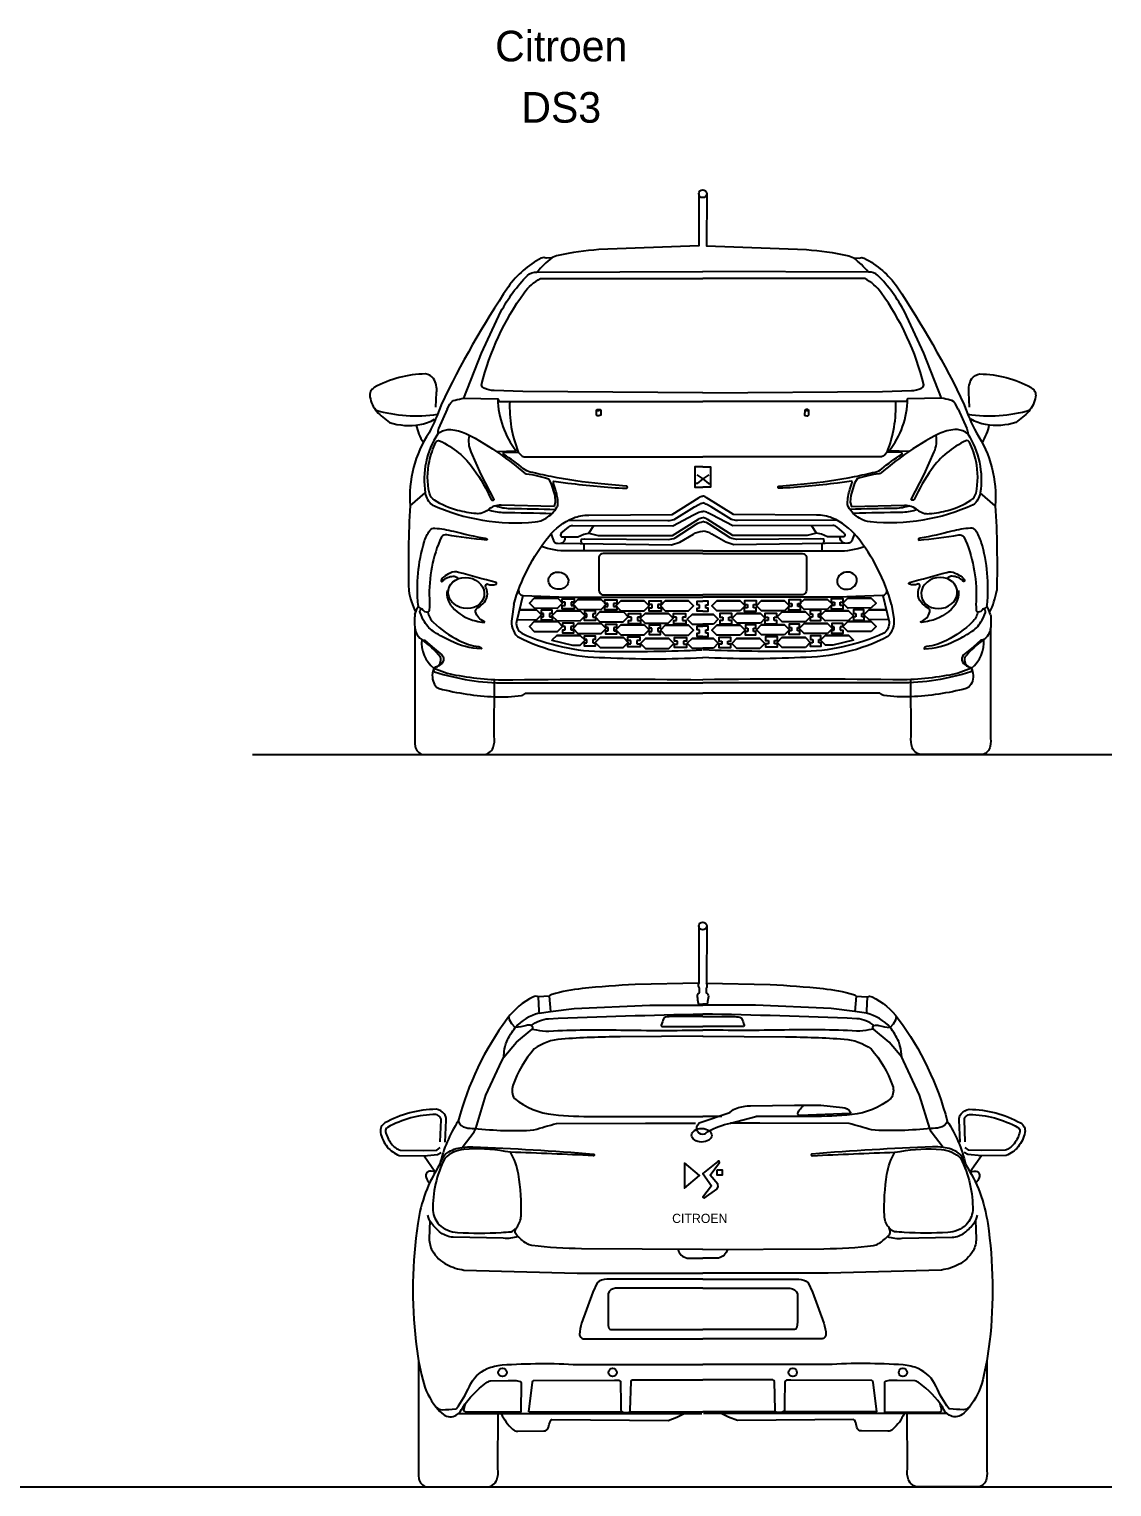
# Model space of a CAD drawing. Header units: millimetres. Extents: x 335 to 18837, y 383 to 11542.
# Drawn here: x 15186 to 18524, y 7029 to 11526 of the extents above; entities that cross this region are included whole.
import ezdxf

# ---------------------------------------------------------------- set-up
doc = ezdxf.new("R2010")
doc.units = ezdxf.units.MM
doc.layers.add('dwgmodels.com', color=30, linetype='Continuous')
doc.layers.add('txt', color=157, linetype='Continuous', lineweight=13)
doc.styles.get("Standard").update_dxf_attribs({"font": 'bgothm.ttf'})
doc.styles.add('style1', font='bgothl.ttf')

msp = doc.modelspace()

# ---------------------------------------------------------------- linework, layer by layer
at = {"color": 18, "true_color": 0x000000}
for p, q in [((16626.7, 10223.4), (16688.1, 10224.7)), ((17898.9, 10223.4), (17837.5, 10224.7)), ((16360.6, 10056), (16407.4, 10095.2)), ((18164.9, 10056), (18118.2, 10095.2)), ((16895.9, 9938.5), (16895.9, 9916.2)), ((17629.6, 9938.5), (17629.6, 9916.2)), ((16743.4, 9740.4), (16815.1, 9740.1)), ((16878, 9736.5), (16949.7, 9736.2)), ((17010.2, 9731.6), (17081.9, 9731.4)), ((17147.2, 9731.6), (17218.9, 9731.4)), ((17378.4, 9731.6), (17306.7, 9731.4)), ((17515.3, 9731.6), (17443.6, 9731.4)), ((17647.6, 9736.5), (17575.9, 9736.2)), ((17782.1, 9740.4), (17710.4, 9740.1)), ((16690, 9704.5), (16750, 9704.3)), ((16813.1, 9701.4), (16884.8, 9701.2)), ((16945.8, 9698), (17017.5, 9697.7)), ((17084.9, 9693.6), (17156.7, 9693.3)), ((17229.9, 9690.5), (17262.8, 9690.4)), ((17295.6, 9690.5), (17262.8, 9690.4)), ((17440.6, 9693.6), (17368.9, 9693.3)), ((17579.7, 9698), (17508, 9697.7)), ((17712.5, 9701.4), (17640.7, 9701.2)), ((17835.6, 9704.5), (17775.5, 9704.3)), ((16743.4, 9668), (16815.1, 9667.8)), ((16797.8, 9640.9), (16861.3, 9625.5)), ((16861.3, 9625.5), (16884.5, 9625.4)), ((16878, 9662.2), (16949.7, 9662)), ((17010.2, 9657.8), (17081.9, 9657.6)), ((17147.2, 9656.5), (17218.9, 9656.3)), ((17378.4, 9656.5), (17306.7, 9656.3)), ((17515.3, 9657.8), (17443.6, 9657.6)), ((17647.6, 9662.2), (17575.9, 9662)), ((17664.3, 9625.5), (17641.1, 9625.4)), ((17727.7, 9640.9), (17664.3, 9625.5)), ((17782.1, 9668), (17710.4, 9667.8)), ((16946.1, 9618.8), (17017.8, 9618.6)), ((17086.2, 9615.9), (17157.9, 9615.6)), ((17229.9, 9616.4), (17262.8, 9616.4)), ((17295.6, 9616.4), (17262.8, 9616.4)), ((17439.3, 9615.9), (17367.6, 9615.6)), ((17579.5, 9618.8), (17507.8, 9618.6)), ((16755.7, 8541.1), (16757.6, 8497.9)), ((16789.5, 8542.6), (16793.6, 8495.8)), ((17736, 8542.6), (17731.9, 8495.8)), ((17769.8, 8541.1), (17768, 8497.9)), ((16757.6, 8497.9), (16758.1, 8490.2)), ((16758.1, 8490.2), (16793.6, 8495.8)), ((17767.4, 8490.2), (17731.9, 8495.8)), ((17768, 8497.9), (17767.4, 8490.2)), ((17348.1, 8151.6), (17426.7, 8171.7)), ((16403.6, 8050.6), (16438.4, 8001.1)), ((18121.9, 8050.6), (18087.2, 8001.1)), ((16726.4, 7260.7), (17014.9, 7260.7)), ((17037.4, 7260.5), (17262.8, 7260.5)), ((17488.2, 7260.5), (17262.8, 7260.5)), ((17799.2, 7260.7), (17510.7, 7260.7))]:
    msp.add_line(p, q, dxfattribs=at)
for points in [[(17250.5, 11018.4), (17250.9, 10857.3), (16942.7, 10846.1, -0.09083), (16942.7, 10846.1, 0.032096), (16817.3, 10827.8, 0.05886), (16797.3, 10820.7), (16780.7, 10820, -0.080686), (16780, 10819.9, 0.196685), (16765, 10819.7, 0.120953), (16663.5, 10731, 0.036223), (16456.2, 10367.1, -0.038189), (16419.2, 10281.2, 0.165776), (16360.6, 10056, 0.021305), (16356.4, 9794.2)], [(17275, 11018.4), (17274.6, 10857.3), (17582.9, 10846.1, 0.09083), (17582.9, 10846.1, -0.032096), (17708.2, 10827.8, -0.05886), (17728.3, 10820.7), (17744.8, 10820, 0.080686), (17745.6, 10819.9, -0.196685), (17760.6, 10819.7, -0.120953), (17862, 10731, -0.036223), (18069.3, 10367.1, 0.038189), (18106.4, 10281.2, -0.165776), (18164.9, 10056, -0.021305), (18169.2, 9794.2)], [(16526.6, 10387.5), (16580.7, 10526.5), (16640.5, 10654.8, -0.066832), (16722.5, 10766.5, -0.160164), (16751.7, 10776.8), (17262.8, 10778.8)], [(17262.8, 10404.6), (16708.3, 10407.8), (16619.3, 10411, -0.097533), (16588.6, 10418.2, -0.266037), (16580.7, 10429.1, -0.095406), (16712.3, 10712.8, -0.113713), (16762.7, 10756.9), (17262.8, 10756.9)], [(17998.9, 10387.5), (17944.8, 10526.5), (17885, 10654.8, 0.066832), (17803.1, 10766.5, 0.160164), (17773.8, 10776.8), (17262.8, 10778.8)], [(17262.8, 10404.6), (17817.3, 10407.8), (17906.2, 10411, 0.097533), (17936.9, 10418.2, 0.266037), (17944.8, 10429.1, 0.095406), (17813.2, 10712.8, 0.113713), (17762.9, 10756.9), (17262.8, 10756.9)], [(16440, 10359.5), (16442.5, 10404.9, 0.150046), (16433, 10448.3, 0.194791), (16408.4, 10462.5, 0.122911), (16250.2, 10420.4, 0.325481), (16236.7, 10391.3, 0.122269), (16257.6, 10346.3, 0.045876), (16297.3, 10312.8)], [(18085.6, 10359.5), (18083, 10404.9, -0.150046), (18092.5, 10448.3, -0.194791), (18117.2, 10462.5, -0.122911), (18275.3, 10420.4, -0.325481), (18288.9, 10391.3, -0.122269), (18267.9, 10346.3, -0.045876), (18228.3, 10312.8)], [(16475, 10354), (16448.4, 10294.3, 0.132293), (16445.8, 10277.8, 0.185623), (16407.4, 10095.2, 0.186819), (16428.9, 10058.3, 0.131138), (16745.9, 10005.9, 0.114817), (16779.7, 10017.3, 0.116098), (16813.4, 10051, 0.14727), (16816.4, 10062.5, 0.072072), (16808.7, 10106.2, 0), (16802.7, 10124.4, -0.250885), (16804, 10131.9), (16847.2, 10125.9, 0.023183), (17026.9, 10109.7, 1.063004), (17026.8, 10116.5), (16949.6, 10123.4, -0.027177), (16795.1, 10145.8, -0.007447), (16730.8, 10159.7, -0.117884), (16710.4, 10169.9, 0.033247), (16649.8, 10214.2, -0.388096), (16648.4, 10219.3, -0.392096), (16652.1, 10220.6), (16694.2, 10221.5)], [(16475, 10354), (16483.3, 10369.4, -0.209376), (16499.3, 10381.9, -0.024414), (16526.6, 10387.5), (16630.9, 10385.7), (16635.4, 10377.8), (16662.2, 10377.8), (17262.8, 10377.8)], [(16935.8, 10335.5), (16935.6, 10350.7, -0.33617), (16948.2, 10350.8), (16948.4, 10335.6, -0.390665), (16935.8, 10335.5, -1.370463)], [(18050.6, 10354), (18042.3, 10369.4, 0.209376), (18026.2, 10381.9, 0.024414), (17998.9, 10387.5), (17894.6, 10385.7), (17890.1, 10377.8), (17863.4, 10377.8), (17262.8, 10377.8)], [(18050.6, 10354), (18077.1, 10294.3, -0.132293), (18079.7, 10277.8, -0.185623), (18118.2, 10095.2, -0.186819), (18096.6, 10058.3, -0.131138), (17779.6, 10005.9, -0.114817), (17745.9, 10017.3, -0.116098), (17712.2, 10051, -0.14727), (17709.1, 10062.5, -0.072072), (17716.8, 10106.2, 0), (17722.8, 10124.4, 0.250885), (17721.5, 10131.9), (17678.3, 10125.9, -0.023183), (17498.6, 10109.7, -1.063004), (17498.8, 10116.5), (17576, 10123.4, 0.027177), (17730.5, 10145.8, 0.007447), (17794.7, 10159.7, 0.117884), (17815.1, 10169.9, -0.033247), (17875.7, 10214.2, 0.388096), (17877.1, 10219.3, 0.392096), (17873.5, 10220.6), (17831.3, 10221.5)], [(17589.7, 10335.5), (17589.9, 10350.7, 0.33617), (17577.3, 10350.8), (17577.1, 10335.6, 0.390665), (17589.7, 10335.5, 1.370463)], [(16297.3, 10312.8, 0.12108), (16390.5, 10306.2, 0.089767), (16435.8, 10322.7, 4.462939)], [(18228.3, 10312.8, -0.12108), (18135, 10306.2, -0.089767), (18089.8, 10322.7, -4.462939)], [(16445.8, 10277.8), (16453, 10282.4, -0.161185), (16486, 10290.8, -0.095783), (16532.9, 10278.2, -0.044259), (16640.7, 10213.4, -0.017035), (16712.8, 10157, 0.143445), (16718.8, 10154.4, -0.048146), (16786.9, 10138.8), (16795, 10125.9), (16806.5, 10087.5), (16808.3, 10067.1), (16804.6, 10053.5), (16640.9, 10057.7, 0.186918), (16601.5, 10043.6, -0.202406), (16564, 10031.4, -0.044581), (16506.5, 10041.6, -0.075788), (16435.8, 10072.7, -0.199444), (16420.1, 10095.1, -0.108458), (16420, 10192.6, -0.055688), (16440, 10251.5, -0.382271), (16451.4, 10256.4, -0.129846), (16557.2, 10168.1, -0.04682), (16610.6, 10075.5, 0.641512), (16619.9, 10075.5), (16579.8, 10152.4), (16549, 10221.8, -0.15595), (16543.4, 10273, -1.043496)], [(18079.7, 10277.8), (18072.6, 10282.4, 0.161185), (18039.6, 10290.8, 0.095783), (17992.6, 10278.2, 0.044259), (17884.9, 10213.4, 0.017035), (17812.7, 10157, -0.143445), (17806.7, 10154.4, 0.048146), (17738.6, 10138.8), (17730.6, 10125.9), (17719.1, 10087.5), (17717.3, 10067.1), (17721, 10053.5), (17884.7, 10057.7, -0.186918), (17924, 10043.6, 0.202406), (17961.5, 10031.4, 0.044581), (18019, 10041.6, 0.075788), (18089.7, 10072.7, 0.199444), (18105.4, 10095.1, 0.108458), (18105.5, 10192.6, 0.055688), (18085.6, 10251.5, 0.382271), (18074.2, 10256.4, 0.129846), (17968.3, 10168.1, 0.04682), (17914.9, 10075.5, -0.641512), (17905.7, 10075.5), (17945.7, 10152.4), (17976.6, 10221.8, 0.15595), (17982.1, 10273, 1.043496)], [(16694.2, 10221.5), (16701.7, 10212.5, 0.192799), (16712, 10207), (17262.8, 10207)], [(17831.3, 10221.5), (17823.8, 10212.5, -0.192799), (17813.5, 10207), (17262.8, 10207)], [(16680.5, 9751, -0.101633), (16787.9, 9961, -0.126198), (16863.6, 10017.9, -0.108067), (16911.7, 10026.5), (17168.2, 10028.9), (17252.2, 10081.6, -0.094024), (17262.8, 10085.7, -0.502432)], [(17845.1, 9751, 0.101633), (17737.6, 9961, 0.126198), (17662, 10017.9, 0.108067), (17613.8, 10026.5), (17357.4, 10028.9), (17273.3, 10081.6, 0.094024), (17262.8, 10085.7, 0.502432)], [(16601.5, 10043.6, 0.082802), (16645.7, 10035.4, -0.000834), (16798.5, 10032.2, -17.387046)], [(16624.5, 10055.8, 0.082802), (16668.8, 10047.6, -0.002518), (16808.9, 10044.4, -17.387046)], [(16826.6, 9971), (16848.7, 9989.7, -0.171961), (16862, 9994.8), (17170.3, 9993.5), (17234.2, 10028.2), (17246.5, 10033.9, -0.089329), (17262.8, 10038.2, 17.890682)], [(16848.7, 10010.9), (17155.6, 10009.9, 0.103503), (17174.4, 10013.7), (17237, 10052), (17250.4, 10059.4, -0.047233), (17262.8, 10064.8, -0.632312)], [(17676.8, 10010.9), (17370, 10009.9, -0.103503), (17351.2, 10013.7), (17288.5, 10052), (17275.1, 10059.4, 0.047233), (17262.8, 10064.8, 0.632312)], [(17698.9, 9971), (17676.8, 9989.7, 0.171961), (17663.6, 9994.8), (17355.3, 9993.5), (17291.3, 10028.2), (17279, 10033.9, 0.089329), (17262.8, 10038.2, -17.890682)], [(17901, 10055.8, -0.082802), (17856.8, 10047.6, 0.002518), (17716.6, 10044.4, 17.387046)], [(17924, 10043.6, -0.082802), (17879.8, 10035.4, 0.000834), (17727.1, 10032.2, 17.387046)], [(16375.7, 9720.5), (16380.6, 9733.9, -0.060874), (16385.2, 9743, 0.117698), (16386.2, 9745.7, 0.106973), (16385.9, 9749.5, -0.098921), (16403.9, 9943.8, -0.081704), (16421.2, 9979.3, -0.265358), (16437.1, 9986.7, -0.04195), (16494.5, 9977.1, 0.016627), (16592, 9955.6, -0.115679), (16597.1, 9953.4, -0.675582), (16596.1, 9949.9, -0.014341), (16473.5, 9965.8, 0.258704), (16457.2, 9959.9, 0.11579), (16420, 9769, -0.021739), (16419.8, 9734.5, -0.288516), (16414.9, 9727.6, 0.151084), (16431.6, 9697, 0.075087), (16511, 9640.3, 0.082986), (16572.3, 9621.1, -0.199099), (16580.3, 9616.4, -0.550909), (16579.4, 9614, -0.098845), (16485, 9638.8, -0.023227), (16436.2, 9665.5, -0.1236), (16405, 9697.3, -0.046219), (16391.3, 9726.3, -0.465031), (16397.8, 9737.5, 0.300705), (16414.9, 9727.6, -0.757883)], [(16826.6, 9971, 0.432186), (16827.2, 9959.6), (16878.1, 9959.6), (16896.5, 9968.2), (16911.7, 9970.9), (16927.3, 9994.5)], [(16891.4, 9939.2), (16887.8, 9945.3), (16889, 9952.3), (16898.7, 9954), (17157.2, 9952, 0.123922), (17178.2, 9957.1), (17243, 9999.2, -0.105911), (17262.8, 10006.7, -5.782508)], [(16911.7, 9970.9), (16940.8, 9964.1), (17169.5, 9964.2), (17249.4, 10014.6, -0.096414), (17262.8, 10019.8, -2.196205)], [(17613.8, 9970.9), (17584.8, 9964.1), (17356, 9964.2), (17276.2, 10014.6, 0.096414), (17262.8, 10019.8, 2.196205)], [(17634.1, 9939.2), (17637.7, 9945.3), (17636.5, 9952.3), (17626.9, 9954), (17368.3, 9952, -0.123922), (17347.3, 9957.1), (17282.5, 9999.2, 0.105911), (17262.8, 10006.7, 5.782508)], [(17698.9, 9971, -0.432186), (17698.3, 9959.6), (17647.4, 9959.6), (17629.1, 9968.2), (17613.8, 9970.9), (17598.3, 9994.5)], [(18149.9, 9720.5), (18145, 9733.9, 0.060874), (18140.3, 9743, -0.117698), (18139.3, 9745.7, -0.106973), (18139.6, 9749.5, 0.098921), (18121.6, 9943.8, 0.081704), (18104.4, 9979.3, 0.265358), (18088.5, 9986.7, 0.04195), (18031.1, 9977.1, -0.016627), (17933.6, 9955.6, 0.115679), (17928.5, 9953.4, 0.675582), (17929.4, 9949.9, 0.014341), (18052.1, 9965.8, -0.258704), (18068.3, 9959.9, -0.11579), (18105.6, 9769, 0.021739), (18105.8, 9734.5, 0.288516), (18110.6, 9727.6, -0.151084), (18093.9, 9697, -0.075087), (18014.6, 9640.3, -0.082986), (17953.3, 9621.1, 0.199099), (17945.3, 9616.4, 0.550909), (17946.2, 9614, 0.098845), (18040.6, 9638.8, 0.023227), (18089.3, 9665.5, 0.1236), (18120.6, 9697.3, 0.046219), (18134.2, 9726.3, 0.465031), (18127.7, 9737.5, -0.300705), (18110.6, 9727.6, 0.757883)], [(16795, 9969.3, -0.043742), (16802.3, 9948.7, 0.313203), (16815, 9940.3), (17166.9, 9934.9), (17191.8, 9943.7), (17234.3, 9968.2, -0.146539), (17262.8, 9977.1, -1.017424)], [(16825.2, 9940.2, 0.403201), (16839.3, 9959.6, 2.89644)], [(17730.6, 9969.3, 0.043742), (17723.3, 9948.7, -0.313203), (17710.5, 9940.3), (17358.6, 9934.9), (17333.8, 9943.7), (17291.3, 9968.2, 0.146539), (17262.8, 9977.1, 1.017424)], [(17700.3, 9940.2, -0.403201), (17686.3, 9959.6, -2.89644)], [(17262.8, 9916.2), (16846.5, 9916.2, -0.083629), (16764.7, 9929.9, -4.866937)], [(17262.8, 9908.4), (16969.7, 9908.3), (16955.6, 9908.2, 0.326234), (16942.8, 9898.6), (16942.8, 9795.7, 0.327622), (16953.7, 9780.7), (17262.8, 9780.7)], [(17262.8, 9916.2), (17679.1, 9916.2, 0.083629), (17760.9, 9929.9, 4.866937)], [(17262.8, 9908.4), (17555.8, 9908.3), (17569.9, 9908.2, -0.326234), (17582.8, 9898.6), (17582.8, 9795.7, -0.327622), (17571.8, 9780.7), (17262.8, 9780.7)], [(16474.6, 9794.3, 0.215176), (16489.8, 9744.1, 0.159465), (16563.2, 9700.3, 0.026854), (16588.6, 9696, 0.959966), (16589.1, 9699.2, -0.245027), (16562.5, 9728.3, -0.313911), (16566.2, 9738.5, 0.027563), (16584.7, 9753, 0.341929), (16594.3, 9803.8, -0.194092), (16593.7, 9811.2, -0.445561), (16600.1, 9814.2, 0.203741), (16625.5, 9814.2, 0.670919), (16625.5, 9819.3, -0.005341), (16510.2, 9850.3, 0.182389), (16484.5, 9848.1, 0.037778), (16463.3, 9835.9, 0.182389), (16455.9, 9825.2, 0.909482), (16460.4, 9823.6, -0.181525), (16493.6, 9838.5, -0.162659), (16504.5, 9835.6, -0.445701), (16505.4, 9829.3, 3.627929)], [(18050.9, 9794.3, -0.215176), (18035.8, 9744.1, -0.159465), (17962.3, 9700.3, -0.026854), (17936.9, 9696, -0.959966), (17936.4, 9699.2, 0.245027), (17963, 9728.3, 0.313911), (17959.3, 9738.5, -0.027563), (17940.9, 9753, -0.341929), (17931.2, 9803.8, 0.194092), (17931.9, 9811.2, 0.445561), (17925.4, 9814.2, -0.203741), (17900, 9814.2, -0.670919), (17900.1, 9819.3, 0.005341), (18015.4, 9850.3, -0.182389), (18041, 9848.1, -0.037778), (18062.2, 9835.9, -0.182389), (18069.7, 9825.2, -0.909482), (18065.2, 9823.6, 0.181525), (18031.9, 9838.5, 0.162659), (18021.1, 9835.6, 0.445701), (18020.1, 9829.3, -3.627929)], [(16707.8, 9778.8), (16688.2, 9697.3, 0.27874), (16704.7, 9662.4, 0.106357), (16961.9, 9605.9, 0.010425), (17261.5, 9611, 0.027501)], [(17817.7, 9778.8), (17837.3, 9697.3, -0.27874), (17820.8, 9662.4, -0.106357), (17563.7, 9605.9, -0.010425), (17264, 9611, -0.027501)], [(16375.7, 9720.5, 0.071291), (16375.7, 9677.2, 0.0598), (16379.2, 9664, 0.159776), (16396.6, 9643.3, 0.148064), (16405.4, 9641), (16428.3, 9620.7), (16458.4, 9595.5, -0.381177), (16461.6, 9574, -0.147233), (16444.7, 9559.8, 0.008596), (16434.2, 9555.1, 0.468623), (16436.3, 9543.8, 0.07967), (16654.5, 9509.3), (17262.8, 9509.3)], [(16680.5, 9751), (16673.9, 9707, 0.237546), (16692.1, 9652.2, 0.122043), (16961.1, 9587.9, 0.027433), (17262.8, 9587.9, -3.670393)], [(17845.1, 9751), (17851.6, 9707, -0.237546), (17833.5, 9652.2, -0.122043), (17564.5, 9587.9, -0.027433), (17262.8, 9587.9, 3.670393)], [(18149.9, 9720.5, -0.071291), (18149.9, 9677.2, -0.0598), (18146.4, 9664, -0.159776), (18129, 9643.3, -0.148064), (18120.2, 9641), (18097.3, 9620.7), (18067.1, 9595.5, 0.381177), (18063.9, 9574, 0.147233), (18080.8, 9559.8, -0.008596), (18091.4, 9555.1, -0.468623), (18089.2, 9543.8, -0.07967), (17871, 9509.3), (17262.8, 9509.3)], [(16375.7, 9677.2), (16375.7, 9345.8, 0.068653), (16376.4, 9313.8, 0.305841), (16400.4, 9288.2), (16585.2, 9288.2, 0.313992), (16616.7, 9310.1, 0.125458), (16620.2, 9343.9), (16621.3, 9519.1)], [(18149.9, 9677.2), (18149.9, 9345.8, -0.068653), (18149.1, 9313.8, -0.305841), (18125.2, 9288.2), (17940.3, 9288.2, -0.313992), (17908.9, 9310.1, -0.125458), (17905.3, 9343.9), (17904.3, 9519.1)], [(16432.5, 9550.6, 0.222355), (16436.2, 9503.9, 0.180176), (16450.5, 9491.8, 0.050914), (16621, 9466.3, 0.050109), (16704.3, 9470.7, 0.187271), (16716.6, 9477.8), (17262.8, 9477.8)], [(16434.2, 9555.1, 0.06396), (16501.1, 9533.6, 0.049622), (16676.9, 9518.8, -0.007667), (17262.8, 9518.8, 416.764598)], [(18091.4, 9555.1, -0.06396), (18024.5, 9533.6, -0.049622), (17848.7, 9518.8, 0.007667), (17262.8, 9518.8, -416.764598)], [(18093.1, 9550.6, -0.222355), (18089.4, 9503.9, -0.180176), (18075, 9491.8, -0.050914), (17904.6, 9466.3, -0.050109), (17821.2, 9470.7, -0.187271), (17808.9, 9477.8), (17262.8, 9477.8)], [(17250.5, 8759.4), (17251, 8582.9), (17054.8, 8578.4, 0.017294), (16891.6, 8566.2, 0.048112), (16797.6, 8548.2, 0.164566), (16789.5, 8542.6), (16756.4, 8541.2, -0.080686), (16755.7, 8541.1, 0.196685), (16740.7, 8540.9, 0.121415), (16659.9, 8473.4, 0.094374), (16508.9, 8157.3, 0.088446), (16452.6, 8024.6, 0.107258), (16384.1, 7841.9, 0.064487), (16378.3, 7477.2, 0.032278), (16399.4, 7359.8, 0.105532), (16440.7, 7274.7, 0.06505), (16463.2, 7252.6, 0.311529), (16503.1, 7250.8, 0.157812), (16522.9, 7274.5, -0.088577), (16595.3, 7350.2, -0.097755), (16607.4, 7355.8), (16663.1, 7357.1), (16683.1, 7357.1, -0.092123), (16700.6, 7353.9, -0.382438), (16702.8, 7349.7), (16702.1, 7260.9, -0.499132), (16700.4, 7259.7), (16530.6, 7260.8, -0.436352), (16526.3, 7265.5, -0.089911), (16531, 7283.2, -0.319263)], [(17275, 8759.4), (17274.6, 8582.9), (17470.7, 8578.4, -0.017294), (17633.9, 8566.2, -0.048112), (17727.9, 8548.2, -0.164566), (17736, 8542.6), (17769.1, 8541.2, 0.080686), (17769.8, 8541.1, -0.196685), (17784.8, 8540.9, -0.121415), (17865.7, 8473.4, -0.094374), (18016.7, 8157.3, -0.088446), (18073, 8024.6, -0.107258), (18141.4, 7841.9, -0.064487), (18147.2, 7477.2, -0.032278), (18126.1, 7359.8, -0.105532), (18084.8, 7274.7, -0.06505), (18062.4, 7252.6, -0.311529), (18022.5, 7250.8, -0.157812), (18002.7, 7274.5, 0.088577), (17930.3, 7350.2, 0.097755), (17918.2, 7355.8), (17862.5, 7357.1), (17842.5, 7357.1, 0.092123), (17824.9, 7353.9, 0.382438), (17822.8, 7349.7), (17823.5, 7260.9, 0.499132), (17825.1, 7259.7), (17994.9, 7260.8, 0.436352), (17999.3, 7265.5, 0.089911), (17994.5, 7283.2, 0.319263)], [(17251.7, 8567.9), (17251.7, 8552.9), (17247.8, 8549.8, 0.287088), (17245.3, 8542.3, -0.039937), (17248.3, 8521.8, 0.430786), (17252.8, 8518.1), (17262.8, 8518.1)], [(17273.8, 8567.9), (17273.8, 8552.9), (17277.7, 8549.8, -0.287088), (17280.3, 8542.3, 0.039937), (17277.3, 8521.8, -0.430786), (17272.7, 8518.1), (17262.8, 8518.1)], [(16521.5, 8076.4), (16558.5, 8124.3), (16562.9, 8134.6), (16594.2, 8237.1), (16643.3, 8343), (16649.3, 8354.6), (16650.9, 8372.6, -0.081621), (16658.6, 8402.6, -0.064816), (16685, 8446.5), (16674.6, 8457.6), (16667.4, 8470), (16665.1, 8480.3)], [(16734.2, 8452.5, -0.147192), (16787.5, 8473.5, -0.005215), (17262.8, 8487.8, 519.773767)], [(17262.8, 8480), (17168.4, 8480, 0.044582), (17148.5, 8478.2, 0.265979), (17141.8, 8472.6, 0.001839), (17135, 8453.9, 0.574901), (17138.9, 8449.2), (17262.8, 8449.2)], [(17791.3, 8452.5, 0.147192), (17738, 8473.5, 0.005215), (17262.8, 8487.8, -519.773767)], [(17262.8, 8480), (17357.1, 8480, -0.044582), (17377.1, 8478.2, -0.265979), (17383.8, 8472.6, -0.001839), (17390.6, 8453.9, -0.574901), (17386.6, 8449.2), (17262.8, 8449.2)], [(18004, 8076.4), (17967.1, 8124.3), (17962.6, 8134.6), (17931.3, 8237.1), (17882.2, 8343), (17876.2, 8354.6), (17874.6, 8372.6, 0.081621), (17867, 8402.6, 0.064816), (17840.5, 8446.5), (17851, 8457.6), (17858.1, 8470), (17860.4, 8480.3)], [(16649.3, 8354.6), (16688.4, 8401.1), (16736.7, 8441.6, 0.607178), (16734.2, 8452.5, 0.131113), (16719.4, 8452.5, -0.043873), (16685, 8446.5, -205.953383)], [(17262.8, 8419.5), (17262.8, 8419.5), (17008, 8417.5, 0.014976), (16827.2, 8410.6, 0.141436), (16743.4, 8380.1, 0.093041), (16677.5, 8267.6, 0.238177), (16682.6, 8227.2, 0.147405), (16802.4, 8177.7, 0.025398), (16927.4, 8171.6), (17204.2, 8171.7), (17262.8, 8171.7)], [(16736.7, 8441.6), (16750.2, 8438.6, 0.066375), (16788.4, 8435.4, -0.017322), (17010.3, 8438.5, 0.01041), (17262.8, 8438.5, -40.27123)], [(17788.9, 8441.6), (17775.3, 8438.6, -0.066375), (17737.2, 8435.4, 0.017322), (17515.3, 8438.5, -0.01041), (17262.8, 8438.5, 40.27123)], [(17262.8, 8419.5), (17262.8, 8419.5), (17517.5, 8417.5, -0.014976), (17698.4, 8410.6, -0.141436), (17782.2, 8380.1, -0.093041), (17848, 8267.6, -0.238177), (17843, 8227.2, -0.147405), (17723.1, 8177.7, -0.025398), (17598.1, 8171.6), (17426.7, 8171.7)], [(17876.2, 8354.6), (17837.2, 8401.1), (17788.9, 8441.6, -0.607178), (17791.3, 8452.5, -0.131113), (17806.2, 8452.5, 0.043873), (17840.5, 8446.5, 205.953383)], [(16469.2, 8092.4), (16472, 8160.4, 0.178038), (16465.8, 8179.8, 0.194791), (16441.2, 8194, 0.122911), (16283, 8151.8, 0.325481), (16269.5, 8122.7, 0.122269), (16290.4, 8077.8, 0.139365), (16327.4, 8051.8), (16403.6, 8050.6), (16445.3, 8054), (16456.3, 8060.4)], [(17247.1, 8126.4, -0.336622), (17251.7, 8151.8), (17346.2, 8183.7), (17357.3, 8193.6), (17367.6, 8197.4, -0.094706), (17410.3, 8204.3), (17545.7, 8206.6), (17626.5, 8206.6), (17694.2, 8199.7, -0.226814), (17718.5, 8184.9, -0.453738), (17717.4, 8181.2), (17562.1, 8174.8, -0.488562), (17556.4, 8181.6, -0.115659), (17561.2, 8191.9, -0.020376), (17573.7, 8206.6, -0.827984)], [(18056.4, 8092.4), (18053.5, 8160.4, -0.178038), (18059.7, 8179.8, -0.194791), (18084.4, 8194, -0.122911), (18242.5, 8151.8, -0.325481), (18256.1, 8122.7, -0.122269), (18235.1, 8077.8, -0.139365), (18198.2, 8051.8), (18121.9, 8050.6), (18080.2, 8054), (18069.3, 8060.4)], [(16453.3, 8093.1), (16456.1, 8161.1, 0.178038), (16453.3, 8170, 0.18206), (16440, 8178.1, 0.121817), (16290.7, 8137.9, 0.325481), (16285.1, 8125.8, 0.122269), (16302.8, 8087.8, 0.13002), (16330.3, 8067.6), (16403.1, 8066.5), (16442.6, 8067.5), (16453.6, 8076.1)], [(16508.9, 8157.3, 0.257976), (16532, 8137.4, 0.059117), (16559.2, 8135, 0.04257), (16742.6, 8130.1, -0.009995), (16811.5, 8150.2), (17086.6, 8151.6), (17240.7, 8151.6)], [(17247.1, 8126.4, 0.362457), (17268.3, 8118.3, 0.14017), (17278.5, 8125.5, -1.334027), (17278.5, 8125.5, -0.065274), (17348.1, 8151.6, -3.492654)], [(18016.7, 8157.3, -0.257976), (17993.6, 8137.4, -0.059117), (17966.3, 8135, -0.04257), (17783, 8130.1, 0.009995), (17714.1, 8150.2), (17439, 8151.6), (17348.1, 8151.6)], [(18072.3, 8093.1), (18069.4, 8161.1, -0.178038), (18072.3, 8170, -0.18206), (18085.5, 8178.1, -0.121817), (18234.8, 8137.9, -0.325481), (18240.5, 8125.8, -0.122269), (18222.7, 8087.8, -0.13002), (18195.2, 8067.6), (18122.5, 8066.5), (18083, 8067.5), (18071.9, 8076.1)], [(17262.8, 7761.1), (17262.8, 7761.1), (16889, 7763.8, -0.028727), (16736.1, 7773.7, -0.114004), (16720.3, 7779.5, -0.064357), (16688.3, 7806.7, -0.242508), (16684.9, 7819.5, -0.111611), (16690.2, 7830.9, 0.156032), (16702.6, 7864.9, 0.049837), (16694.8, 7993.5, 0.094974), (16670.1, 8061.4), (16653.8, 8064.2, 0.065409), (16526.6, 8069.8, 0.176604), (16467.4, 8042.2, 0.122), (16430.5, 7881.3, 0.160244), (16450.1, 7837.7, 0.170278), (16507.2, 7813.9, 0.028787), (16641.5, 7813.9, 0.013136), (16671.7, 7816.4, 0.262782), (16685.5, 7826.4, -0.62793)], [(16452.6, 8024.6), (16463.6, 8047.1, -0.130287), (16474.2, 8059.1, -0.122977), (16521.5, 8076.4, -0.025072), (16553.9, 8078.1, -0.010114), (16926.1, 8055.9, -1.062852), (16925.1, 8050.6, 0.004907), (16670.1, 8061.4, 14.325146)], [(17262.8, 7761.1), (17262.8, 7761.1), (17636.6, 7763.8, 0.028727), (17789.4, 7773.7, 0.114004), (17805.2, 7779.5, 0.064357), (17837.3, 7806.7, 0.242508), (17840.7, 7819.5, 0.111611), (17835.3, 7830.9, -0.156032), (17823, 7864.9, -0.049837), (17830.7, 7993.5, -0.094974), (17855.4, 8061.4), (17871.8, 8064.2, -0.065409), (17998.9, 8069.8, -0.176604), (18058.1, 8042.2, -0.122), (18095.1, 7881.3, -0.160244), (18075.5, 7837.7, -0.170278), (18018.4, 7813.9, -0.028787), (17884, 7813.9, -0.013136), (17853.8, 7816.4, -0.262782), (17840, 7826.4, 0.62793)], [(18073, 8024.6), (18061.9, 8047.1, 0.130287), (18051.4, 8059.1, 0.122977), (18004, 8076.4, 0.025072), (17971.6, 8078.1, 0.010114), (17599.5, 8055.9, 1.062852), (17600.5, 8050.6, -0.004907), (17855.4, 8061.4, -14.325146)], [(16438.4, 8001.1), (16425.5, 8003.4, 0.361394), (16410.1, 7994.6, 0.181026), (16410.1, 7983.5, 0.089505), (16420.6, 7966, 0.795206)], [(18087.2, 8001.1), (18100.1, 8003.4, -0.361394), (18115.4, 7994.6, -0.181026), (18115.4, 7983.5, -0.089505), (18105, 7966, -0.795206)], [(16693, 7801.7, -0.120216), (16647.4, 7795.9), (16493.8, 7799.5, -0.158287), (16455.5, 7813, -0.072944), (16426.6, 7842.6, -0.102654), (16415.6, 7867, -0.890235)], [(16421.4, 7851), (16419.8, 7794.7, 0.138183), (16429.3, 7757.4, 0.144915), (16474.1, 7714.7, 0.083743), (16526.6, 7698.1), (16876.2, 7688.7), (17262.8, 7688.7)], [(18104.2, 7851), (18105.7, 7794.7, -0.138183), (18096.3, 7757.4, -0.144915), (18051.4, 7714.7, -0.083743), (17999, 7698.1), (17649.4, 7688.7), (17262.8, 7688.7)], [(17832.5, 7801.7, 0.120216), (17878.2, 7795.9), (18031.8, 7799.5, 0.158287), (18070.1, 7813, 0.072944), (18099, 7842.6, 0.102654), (18110, 7867, 0.890235)], [(17186.8, 7761.7, 0.29616), (17214.5, 7735), (17262.8, 7735)], [(17338.7, 7761.7, -0.29616), (17311.1, 7735), (17262.8, 7735)], [(17262.8, 7669.9), (17262.8, 7669.9), (16966.9, 7669.9, 0.19245), (16937.6, 7658.3), (16924.3, 7629.8), (16889.5, 7534.1, 0.08495), (16883.2, 7499.6, 0.181426), (16886.3, 7491.2, 0.200297), (16897.8, 7485.4), (17262.8, 7485.4)], [(17262.8, 7669.9), (17262.8, 7669.9), (17558.7, 7669.9, -0.19245), (17587.9, 7658.3), (17601.3, 7629.8), (17636.1, 7534.1, -0.08495), (17642.3, 7499.6, -0.181426), (17639.3, 7491.2, -0.200297), (17627.8, 7485.4), (17262.8, 7485.4)], [(17262.8, 7641.8), (17262.8, 7641.8), (16993.9, 7641.8, 0.330019), (16971.1, 7624.9), (16971.1, 7535.7, 0.074818), (16973.6, 7518.5, 0.343205), (16979.7, 7514.3), (17262.8, 7514.3)], [(17262.8, 7641.8), (17262.8, 7641.8), (17531.7, 7641.8, -0.330019), (17554.5, 7624.9), (17554.5, 7535.7, -0.074818), (17551.9, 7518.5, -0.343205), (17545.9, 7514.3), (17262.8, 7514.3)], [(16387, 7418.2), (16387, 7086.8, 0.068653), (16387.7, 7054.8, 0.305841), (16411.7, 7029.2), (16596.5, 7029.2, 0.313992), (16628, 7051.1, 0.125458), (16631.5, 7084.9), (16632.6, 7260.1)], [(16440.7, 7274.7, 0.184398), (16459.5, 7267.3, 0.032906), (16501.1, 7269.5, 0.205984), (16503.8, 7271, 0.056626), (16543.4, 7339.1, -0.188113), (16598.1, 7393.8, -0.08601), (16644.4, 7405.2, -0.033158), (16878.4, 7406.2), (17262.8, 7406.2)], [(18084.8, 7274.7, -0.184398), (18066, 7267.3, -0.032906), (18024.4, 7269.5, -0.205984), (18021.7, 7271, -0.056626), (17982.2, 7339.1, 0.188113), (17927.5, 7393.8, 0.08601), (17881.1, 7405.2, 0.033158), (17647.1, 7406.2), (17262.8, 7406.2)], [(18138.6, 7418.2), (18138.6, 7086.8, -0.068653), (18137.8, 7054.8, -0.305841), (18113.9, 7029.2), (17929, 7029.2, -0.313992), (17897.5, 7051.1, -0.125458), (17894, 7084.9), (17892.9, 7260.1)], [(16726.4, 7260.7), (16737.8, 7352.3, -0.242465), (16741.3, 7357.5), (16991, 7358.4), (17002.4, 7358.4, -0.351537), (17009.8, 7352.3), (17010.1, 7285.9), (17010.2, 7268.3, 0.296999), (17015.3, 7260.5, 0.163631), (17034, 7258.9, 0.398439), (17039.4, 7266.2), (17042, 7353.8, -0.364086), (17046.5, 7358.9), (17262.8, 7358.9)], [(17799.2, 7260.7), (17787.8, 7352.3, 0.242465), (17784.3, 7357.5), (17534.5, 7358.4), (17523.2, 7358.4, 0.351537), (17515.7, 7352.3), (17515.4, 7285.9), (17515.3, 7268.3, -0.296999), (17510.2, 7260.5, -0.163631), (17491.6, 7258.9, -0.398439), (17486.1, 7266.2), (17483.6, 7353.8, 0.364086), (17479, 7358.9), (17262.8, 7358.9)], [(16641.8, 7255.5, 0.113717), (16676.6, 7206.9, 0.188857), (16692.4, 7201.1), (16772.9, 7201.6, 0.348837), (16787.3, 7213.1, -0.019551), (16792.3, 7231.6, -0.278114), (16797.8, 7236.5), (17155.8, 7234), (17183.3, 7244), (17206, 7255.5)], [(17883.8, 7255.5, -0.113717), (17848.9, 7206.9, -0.188857), (17833.1, 7201.1), (17752.6, 7201.6, -0.348837), (17738.2, 7213.1, 0.019551), (17733.3, 7231.6, 0.278114), (17727.8, 7236.5), (17369.8, 7234), (17342.3, 7244), (17319.5, 7255.5)]]:
    msp.add_lwpolyline(points, format="xyb", dxfattribs=at)
for points in [[(17262.8, 10176), (17238.6, 10176), (17238.6, 10113.1), (17262.8, 10113.1)], [(17262.8, 10176), (17286.9, 10176), (17286.9, 10113.1), (17262.8, 10113.1)], [(17244.2, 10151.1), (17262.8, 10139), (17245.3, 10124.3), (17238.6, 10124.3)], [(17281.4, 10151.1), (17262.8, 10139), (17280.3, 10124.3), (17286.9, 10124.3)], [(16707.8, 9778.8), (16846.6, 9773.8), (17262.8, 9773.8)], [(16815.7, 9770.7), (16743.4, 9770.7), (16728.5, 9755.6), (16743.4, 9740.4)], [(16743.4, 9770.7), (16815.7, 9770.7), (16830.6, 9755.6), (16815.1, 9740.1), (16815.1, 9740.1), (16815.1, 9740.1), (16815.1, 9740.1), (16815.1, 9740.1)], [(16838.5, 9758), (16829.3, 9758), (16829.3, 9769.1), (16866.4, 9769.1), (16866.4, 9758), (16856.9, 9758)], [(16950.2, 9766.8), (16878, 9766.8), (16863, 9751.7), (16878, 9736.5)], [(16878, 9766.8), (16950.2, 9766.8), (16965.2, 9751.7), (16949.7, 9736.2), (16949.7, 9736.2), (16949.7, 9736.2), (16949.7, 9736.2), (16949.7, 9736.2)], [(16969.8, 9754.7), (16960.6, 9754.7), (16960.6, 9765.8), (16997.6, 9765.8), (16997.6, 9754.7), (16988.2, 9754.7)], [(17082.5, 9762), (17010.2, 9762), (16995.3, 9746.8), (17010.2, 9731.6)], [(17010.2, 9762), (17082.5, 9762), (17097.4, 9746.8), (17081.9, 9731.4), (17081.9, 9731.4), (17081.9, 9731.4), (17081.9, 9731.4), (17081.9, 9731.4)], [(17106.5, 9751.2), (17097.3, 9751.2), (17097.3, 9762.3), (17134.4, 9762.3), (17134.4, 9751.2), (17124.9, 9751.2)], [(17219.4, 9762), (17147.2, 9762), (17132.2, 9746.8), (17147.2, 9731.6)], [(17147.2, 9762), (17219.4, 9762), (17234.4, 9746.8), (17218.9, 9731.4), (17218.9, 9731.4), (17218.9, 9731.4), (17218.9, 9731.4), (17218.9, 9731.4)], [(17252.8, 9750.3), (17246, 9750.3), (17246, 9761.4), (17262.8, 9761.4)], [(17817.7, 9778.8), (17678.9, 9773.8), (17262.8, 9773.8)], [(17272.8, 9750.3), (17279.5, 9750.3), (17279.5, 9761.4), (17262.8, 9761.4)], [(17378.4, 9762), (17306.1, 9762), (17291.2, 9746.8), (17306.7, 9731.4), (17306.7, 9731.4), (17306.7, 9731.4), (17306.7, 9731.4), (17306.7, 9731.4)], [(17306.1, 9762), (17378.4, 9762), (17393.3, 9746.8), (17378.4, 9731.6)], [(17419, 9751.2), (17428.2, 9751.2), (17428.2, 9762.3), (17391.2, 9762.3), (17391.2, 9751.2), (17400.6, 9751.2)], [(17515.3, 9762), (17443.1, 9762), (17428.1, 9746.8), (17443.6, 9731.4), (17443.6, 9731.4), (17443.6, 9731.4), (17443.6, 9731.4), (17443.6, 9731.4)], [(17443.1, 9762), (17515.3, 9762), (17530.3, 9746.8), (17515.3, 9731.6)], [(17555.8, 9754.7), (17565, 9754.7), (17565, 9765.8), (17527.9, 9765.8), (17527.9, 9754.7), (17537.4, 9754.7)], [(17647.6, 9766.8), (17575.3, 9766.8), (17560.4, 9751.7), (17575.9, 9736.2), (17575.9, 9736.2), (17575.9, 9736.2), (17575.9, 9736.2), (17575.9, 9736.2)], [(17575.3, 9766.8), (17647.6, 9766.8), (17662.5, 9751.7), (17647.6, 9736.5)], [(17687, 9758), (17696.2, 9758), (17696.2, 9769.1), (17659.1, 9769.1), (17659.1, 9758), (17668.6, 9758)], [(17782.1, 9770.7), (17709.9, 9770.7), (17694.9, 9755.6), (17710.4, 9740.1), (17710.4, 9740.1), (17710.4, 9740.1), (17710.4, 9740.1), (17710.4, 9740.1)], [(17709.9, 9770.7), (17782.1, 9770.7), (17797.1, 9755.6), (17782.1, 9740.4)], [(16750.6, 9734.9), (16697.3, 9734.9)], [(16697.3, 9734.9), (16750.6, 9734.9), (16765.5, 9719.7), (16750, 9704.3), (16750, 9704.3), (16750, 9704.3), (16750, 9704.3), (16750, 9704.3)], [(16790.8, 9713.1), (16798.4, 9713.1), (16798.4, 9703), (16765.4, 9703), (16765.4, 9713.1), (16772.4, 9713.1)], [(16772.4, 9723.2), (16765.6, 9723.2), (16765.6, 9734.3), (16798, 9734.3), (16798, 9723.2), (16790.8, 9723.2)], [(16772.4, 9713.1), (16772.4, 9723.2)], [(16790.8, 9723.2), (16790.8, 9713.1)], [(16885.3, 9731.8), (16813.1, 9731.8), (16798.1, 9716.6), (16813.1, 9701.4)], [(16813.1, 9731.8), (16885.3, 9731.8), (16900.3, 9716.6), (16884.8, 9701.2), (16884.8, 9701.2), (16884.8, 9701.2), (16884.8, 9701.2), (16884.8, 9701.2)], [(16856.9, 9747.9), (16866.8, 9747.9), (16866.8, 9737.8), (16829.7, 9737.8), (16829.7, 9747.9), (16838.5, 9747.9)], [(16838.5, 9747.9), (16838.5, 9758)], [(16856.9, 9758), (16856.9, 9747.9)], [(16905.8, 9722), (16899, 9722), (16899, 9733.1), (16931.4, 9733.1), (16931.4, 9722), (16924.2, 9722)], [(16905.8, 9711.9), (16905.8, 9722)], [(16924.2, 9722), (16924.2, 9711.9)], [(17018.1, 9728.3), (16945.8, 9728.3), (16930.9, 9713.2), (16945.8, 9698)], [(16945.8, 9728.3), (17018.1, 9728.3), (17033, 9713.2), (17017.5, 9697.7), (17017.5, 9697.7), (17017.5, 9697.7), (17017.5, 9697.7), (17017.5, 9697.7)], [(16988.2, 9744.6), (16998, 9744.6), (16998, 9734.5), (16960.9, 9734.5), (16960.9, 9744.6), (16969.8, 9744.6)], [(16969.8, 9744.6), (16969.8, 9754.7)], [(16988.2, 9754.7), (16988.2, 9744.6)], [(17042.9, 9711.8), (17033.7, 9711.8), (17033.7, 9723), (17070.8, 9723), (17070.8, 9711.8), (17061.3, 9711.8)], [(17157.2, 9723.9), (17084.9, 9723.9), (17070, 9708.8), (17084.9, 9693.6)], [(17084.9, 9723.9), (17157.2, 9723.9), (17172.1, 9708.8), (17156.7, 9693.3), (17156.7, 9693.3), (17156.7, 9693.3), (17156.7, 9693.3), (17156.7, 9693.3)], [(17124.9, 9741.1), (17134.7, 9741.1), (17134.7, 9731), (17097.6, 9731), (17097.6, 9741.1), (17106.5, 9741.1)], [(17106.5, 9741.1), (17106.5, 9751.2)], [(17124.9, 9751.2), (17124.9, 9741.1)], [(17182.2, 9711.8), (17173, 9711.8), (17173, 9723), (17210.1, 9723), (17210.1, 9711.8), (17200.6, 9711.8)], [(17262.8, 9720.7), (17229.9, 9720.7), (17215, 9705.5), (17229.9, 9690.4)], [(17229.9, 9720.7), (17262.8, 9720.7)], [(17262.8, 9730.1), (17245.8, 9730.1), (17245.8, 9740.2), (17252.8, 9740.2)], [(17252.8, 9740.2), (17252.8, 9750.3)], [(17262.8, 9730.1), (17279.8, 9730.1), (17279.8, 9740.2), (17272.8, 9740.2)], [(17262.8, 9720.7), (17295.6, 9720.7), (17310.6, 9705.5), (17295.6, 9690.4)], [(17295.6, 9720.7), (17262.8, 9720.7)], [(17272.8, 9740.2), (17272.8, 9750.3)], [(17343.3, 9711.8), (17352.5, 9711.8), (17352.5, 9723), (17315.5, 9723), (17315.5, 9711.8), (17324.9, 9711.8)], [(17440.6, 9723.9), (17368.3, 9723.9), (17353.4, 9708.8), (17368.9, 9693.3), (17368.9, 9693.3), (17368.9, 9693.3), (17368.9, 9693.3), (17368.9, 9693.3)], [(17368.3, 9723.9), (17440.6, 9723.9), (17455.5, 9708.8), (17440.6, 9693.6)], [(17400.6, 9741.1), (17390.8, 9741.1), (17390.8, 9731), (17427.9, 9731), (17427.9, 9741.1), (17419, 9741.1)], [(17400.6, 9751.2), (17400.6, 9741.1)], [(17419, 9741.1), (17419, 9751.2)], [(17482.6, 9711.8), (17491.8, 9711.8), (17491.8, 9723), (17454.8, 9723), (17454.8, 9711.8), (17464.2, 9711.8)], [(17579.7, 9728.3), (17507.5, 9728.3), (17492.5, 9713.2), (17508, 9697.7), (17508, 9697.7), (17508, 9697.7), (17508, 9697.7), (17508, 9697.7)], [(17507.5, 9728.3), (17579.7, 9728.3), (17594.7, 9713.2), (17579.7, 9698)], [(17537.4, 9744.6), (17527.6, 9744.6), (17527.6, 9734.5), (17564.7, 9734.5), (17564.7, 9744.6), (17555.8, 9744.6)], [(17537.4, 9754.7), (17537.4, 9744.6)], [(17555.8, 9744.6), (17555.8, 9754.7)], [(17619.8, 9722), (17626.5, 9722), (17626.5, 9733.1), (17594.1, 9733.1), (17594.1, 9722), (17601.4, 9722)], [(17601.4, 9722), (17601.4, 9711.9)], [(17619.8, 9711.9), (17619.8, 9722)], [(17712.5, 9731.8), (17640.2, 9731.8), (17625.3, 9716.6), (17640.7, 9701.2), (17640.7, 9701.2), (17640.7, 9701.2), (17640.7, 9701.2), (17640.7, 9701.2)], [(17640.2, 9731.8), (17712.5, 9731.8), (17727.4, 9716.6), (17712.5, 9701.4)], [(17668.6, 9747.9), (17658.8, 9747.9), (17658.8, 9737.8), (17695.9, 9737.8), (17695.9, 9747.9), (17687, 9747.9)], [(17668.6, 9758), (17668.6, 9747.9)], [(17687, 9747.9), (17687, 9758)], [(17734.8, 9713.1), (17727.2, 9713.1), (17727.2, 9703), (17760.2, 9703), (17760.2, 9713.1), (17753.2, 9713.1)], [(17753.2, 9723.2), (17759.9, 9723.2), (17759.9, 9734.3), (17727.5, 9734.3), (17727.5, 9723.2), (17734.8, 9723.2)], [(17734.8, 9723.2), (17734.8, 9713.1)], [(17753.2, 9713.1), (17753.2, 9723.2)], [(17828.3, 9734.9), (17775, 9734.9), (17760, 9719.7), (17775.5, 9704.3), (17775.5, 9704.3), (17775.5, 9704.3), (17775.5, 9704.3), (17775.5, 9704.3)], [(17775, 9734.9), (17828.3, 9734.9)], [(16815.7, 9698.4), (16743.4, 9698.4), (16728.5, 9683.2), (16743.4, 9668)], [(16743.4, 9698.4), (16815.7, 9698.4), (16830.6, 9683.2), (16815.1, 9667.8), (16815.1, 9667.8), (16815.1, 9667.8), (16815.1, 9667.8), (16815.1, 9667.8)], [(16856.6, 9673.2), (16864.2, 9673.2), (16864.2, 9663.1), (16831.2, 9663.1), (16831.2, 9673.2), (16838.2, 9673.2)], [(16838.2, 9683.3), (16831.5, 9683.3), (16831.5, 9694.4), (16863.9, 9694.4), (16863.9, 9683.3), (16856.6, 9683.3)], [(16838.2, 9673.2), (16838.2, 9683.3)], [(16856.6, 9683.3), (16856.6, 9673.2)], [(16950.2, 9692.6), (16878, 9692.6), (16863, 9677.4), (16878, 9662.2)], [(16878, 9692.6), (16950.2, 9692.6), (16965.2, 9677.4), (16949.7, 9662), (16949.7, 9662), (16949.7, 9662), (16949.7, 9662), (16949.7, 9662)], [(16924.2, 9711.9), (16931.8, 9711.9), (16931.8, 9701.8), (16898.8, 9701.8), (16898.8, 9711.9), (16905.8, 9711.9)], [(16989.2, 9669.6), (16996.8, 9669.6), (16996.8, 9659.5), (16963.8, 9659.5), (16963.8, 9669.6), (16970.8, 9669.6)], [(16970.8, 9679.7), (16964.1, 9679.7), (16964.1, 9690.8), (16996.5, 9690.8), (16996.5, 9679.7), (16989.2, 9679.7)], [(16970.8, 9669.6), (16970.8, 9679.7)], [(16989.2, 9679.7), (16989.2, 9669.6)], [(17082.5, 9688.2), (17010.2, 9688.2), (16995.3, 9673), (17010.2, 9657.8)], [(17010.2, 9688.2), (17082.5, 9688.2), (17097.4, 9673), (17081.9, 9657.6), (17081.9, 9657.6), (17081.9, 9657.6), (17081.9, 9657.6), (17081.9, 9657.6)], [(17061.3, 9701.8), (17071.1, 9701.8), (17071.1, 9691.7), (17034, 9691.7), (17034, 9701.8), (17042.9, 9701.8)], [(17042.9, 9701.8), (17042.9, 9711.8)], [(17061.3, 9711.8), (17061.3, 9701.8)], [(17105.7, 9677.7), (17099, 9677.7), (17099, 9688.8), (17131.4, 9688.8), (17131.4, 9677.7), (17124.1, 9677.7)], [(17105.7, 9667.6), (17105.7, 9677.7)], [(17124.1, 9677.7), (17124.1, 9667.6)], [(17219.4, 9686.9), (17147.2, 9686.9), (17132.2, 9671.7), (17147.2, 9656.5)], [(17147.2, 9686.9), (17219.4, 9686.9), (17234.4, 9671.7), (17218.9, 9656.3), (17218.9, 9656.3), (17218.9, 9656.3), (17218.9, 9656.3), (17218.9, 9656.3)], [(17200.6, 9701.8), (17210.4, 9701.8), (17210.4, 9691.7), (17173.3, 9691.7), (17173.3, 9701.8), (17182.2, 9701.8)], [(17182.2, 9701.8), (17182.2, 9711.8)], [(17200.6, 9711.8), (17200.6, 9701.8)], [(17252.8, 9673.1), (17246, 9673.1), (17246, 9684.2), (17262.8, 9684.2)], [(17252.8, 9663), (17252.8, 9673.1)], [(17272.8, 9673.1), (17279.5, 9673.1), (17279.5, 9684.2), (17262.8, 9684.2)], [(17272.8, 9663), (17272.8, 9673.1)], [(17378.4, 9686.9), (17306.1, 9686.9), (17291.2, 9671.7), (17306.7, 9656.3), (17306.7, 9656.3), (17306.7, 9656.3), (17306.7, 9656.3), (17306.7, 9656.3)], [(17306.1, 9686.9), (17378.4, 9686.9), (17393.3, 9671.7), (17378.4, 9656.5)], [(17324.9, 9701.8), (17315.1, 9701.8), (17315.1, 9691.7), (17352.2, 9691.7), (17352.2, 9701.8), (17343.3, 9701.8)], [(17324.9, 9711.8), (17324.9, 9701.8)], [(17343.3, 9701.8), (17343.3, 9711.8)], [(17419.8, 9677.7), (17426.6, 9677.7), (17426.6, 9688.8), (17394.2, 9688.8), (17394.2, 9677.7), (17401.4, 9677.7)], [(17401.4, 9677.7), (17401.4, 9667.6)], [(17419.8, 9667.6), (17419.8, 9677.7)], [(17515.3, 9688.2), (17443.1, 9688.2), (17428.1, 9673), (17443.6, 9657.6), (17443.6, 9657.6), (17443.6, 9657.6), (17443.6, 9657.6), (17443.6, 9657.6)], [(17443.1, 9688.2), (17515.3, 9688.2), (17530.3, 9673), (17515.3, 9657.8)], [(17464.2, 9701.8), (17454.4, 9701.8), (17454.4, 9691.7), (17491.5, 9691.7), (17491.5, 9701.8), (17482.6, 9701.8)], [(17464.2, 9711.8), (17464.2, 9701.8)], [(17482.6, 9701.8), (17482.6, 9711.8)], [(17536.3, 9669.6), (17528.7, 9669.6), (17528.7, 9659.5), (17561.7, 9659.5), (17561.7, 9669.6), (17554.7, 9669.6)], [(17554.7, 9679.7), (17561.5, 9679.7), (17561.5, 9690.8), (17529.1, 9690.8), (17529.1, 9679.7), (17536.3, 9679.7)], [(17536.3, 9679.7), (17536.3, 9669.6)], [(17554.7, 9669.6), (17554.7, 9679.7)], [(17647.6, 9692.6), (17575.3, 9692.6), (17560.4, 9677.4), (17575.9, 9662), (17575.9, 9662), (17575.9, 9662), (17575.9, 9662), (17575.9, 9662)], [(17575.3, 9692.6), (17647.6, 9692.6), (17662.5, 9677.4), (17647.6, 9662.2)], [(17601.4, 9711.9), (17593.7, 9711.9), (17593.7, 9701.8), (17626.7, 9701.8), (17626.7, 9711.9), (17619.8, 9711.9)], [(17686.7, 9672.3), (17694.3, 9672.3), (17694.3, 9662.2), (17661.3, 9662.2), (17661.3, 9672.3), (17668.3, 9672.3)], [(17668.3, 9682.4), (17661.6, 9682.4), (17661.6, 9693.5), (17694, 9693.5), (17694, 9682.4), (17686.7, 9682.4)], [(17668.3, 9672.3), (17668.3, 9682.4)], [(17686.7, 9682.4), (17686.7, 9672.3)], [(17782.1, 9698.4), (17709.9, 9698.4), (17694.9, 9683.2), (17710.4, 9667.8), (17710.4, 9667.8), (17710.4, 9667.8), (17710.4, 9667.8), (17710.4, 9667.8)], [(17709.9, 9698.4), (17782.1, 9698.4), (17797.1, 9683.2), (17782.1, 9668)], [(16885, 9656), (16812.7, 9656), (16797.8, 9640.9), (16797.8, 9640.9)], [(16812.7, 9656), (16885, 9656), (16899.9, 9640.9), (16884.5, 9625.4), (16884.5, 9625.4), (16884.5, 9625.4), (16884.5, 9625.4), (16884.5, 9625.4)], [(16923.5, 9633.1), (16931.1, 9633.1), (16931.1, 9623), (16898.1, 9623), (16898.1, 9633.1), (16905.1, 9633.1)], [(16905.1, 9643.2), (16898.3, 9643.2), (16898.3, 9654.3), (16930.7, 9654.3), (16930.7, 9643.2), (16923.5, 9643.2)], [(16905.1, 9633.1), (16905.1, 9643.2)], [(16923.5, 9643.2), (16923.5, 9633.1)], [(17018.3, 9649.2), (16946.1, 9649.2), (16931.1, 9634), (16946.1, 9618.8)], [(16946.1, 9649.2), (17018.3, 9649.2), (17033.3, 9634), (17017.8, 9618.6), (17017.8, 9618.6), (17017.8, 9618.6), (17017.8, 9618.6), (17017.8, 9618.6)], [(17041.3, 9640.3), (17032.1, 9640.3), (17032.1, 9651.5), (17069.2, 9651.5), (17069.2, 9640.3), (17059.7, 9640.3)], [(17059.7, 9630.3), (17069.5, 9630.3), (17069.5, 9620.2), (17032.4, 9620.2), (17032.4, 9630.3), (17041.3, 9630.3)], [(17041.3, 9630.3), (17041.3, 9640.3)], [(17059.7, 9640.3), (17059.7, 9630.3)], [(17158.5, 9646.2), (17086.2, 9646.2), (17071.3, 9631.1), (17086.2, 9615.9)], [(17086.2, 9646.2), (17158.5, 9646.2), (17173.4, 9631.1), (17157.9, 9615.6), (17157.9, 9615.6), (17157.9, 9615.6), (17157.9, 9615.6), (17157.9, 9615.6)], [(17124.1, 9667.6), (17131.7, 9667.6), (17131.7, 9657.5), (17098.7, 9657.5), (17098.7, 9667.6), (17105.7, 9667.6)], [(17185, 9638.5), (17175.8, 9638.5), (17175.8, 9649.6), (17212.9, 9649.6), (17212.9, 9638.5), (17203.4, 9638.5)], [(17203.4, 9628.4), (17213.2, 9628.4), (17213.2, 9618.3), (17176.1, 9618.3), (17176.1, 9628.4), (17185, 9628.4)], [(17185, 9628.4), (17185, 9638.5)], [(17203.4, 9638.5), (17203.4, 9628.4)], [(17262.8, 9646.7), (17229.9, 9646.7), (17215, 9631.5), (17229.9, 9616.4)], [(17229.9, 9646.7), (17262.8, 9646.7)], [(17262.8, 9652.9), (17245.8, 9652.9), (17245.8, 9663), (17252.8, 9663)], [(17262.8, 9652.9), (17279.8, 9652.9), (17279.8, 9663), (17272.8, 9663)], [(17262.8, 9646.7), (17295.6, 9646.7), (17310.6, 9631.5), (17295.6, 9616.4)], [(17295.6, 9646.7), (17262.8, 9646.7)], [(17322.1, 9628.4), (17312.3, 9628.4), (17312.3, 9618.3), (17349.4, 9618.3), (17349.4, 9628.4), (17340.5, 9628.4)], [(17340.5, 9638.5), (17349.7, 9638.5), (17349.7, 9649.6), (17312.7, 9649.6), (17312.7, 9638.5), (17322.1, 9638.5)], [(17322.1, 9638.5), (17322.1, 9628.4)], [(17340.5, 9628.4), (17340.5, 9638.5)], [(17439.3, 9646.2), (17367.1, 9646.2), (17352.1, 9631.1), (17367.6, 9615.6), (17367.6, 9615.6), (17367.6, 9615.6), (17367.6, 9615.6), (17367.6, 9615.6)], [(17367.1, 9646.2), (17439.3, 9646.2), (17454.3, 9631.1), (17439.3, 9615.9)], [(17401.4, 9667.6), (17393.8, 9667.6), (17393.8, 9657.5), (17426.8, 9657.5), (17426.8, 9667.6), (17419.8, 9667.6)], [(17465.8, 9630.3), (17456, 9630.3), (17456, 9620.2), (17493.1, 9620.2), (17493.1, 9630.3), (17484.2, 9630.3)], [(17484.2, 9640.3), (17493.4, 9640.3), (17493.4, 9651.5), (17456.4, 9651.5), (17456.4, 9640.3), (17465.8, 9640.3)], [(17465.8, 9640.3), (17465.8, 9630.3)], [(17484.2, 9630.3), (17484.2, 9640.3)], [(17579.5, 9649.2), (17507.2, 9649.2), (17492.3, 9634), (17507.8, 9618.6), (17507.8, 9618.6), (17507.8, 9618.6), (17507.8, 9618.6), (17507.8, 9618.6)], [(17507.2, 9649.2), (17579.5, 9649.2), (17594.4, 9634), (17579.5, 9618.8)], [(17602.1, 9633.1), (17594.5, 9633.1), (17594.5, 9623), (17627.5, 9623), (17627.5, 9633.1), (17620.5, 9633.1)], [(17620.5, 9643.2), (17627.2, 9643.2), (17627.2, 9654.3), (17594.8, 9654.3), (17594.8, 9643.2), (17602.1, 9643.2)], [(17602.1, 9643.2), (17602.1, 9633.1)], [(17620.5, 9633.1), (17620.5, 9643.2)], [(17712.8, 9656), (17640.5, 9656), (17625.6, 9640.9), (17641.1, 9625.4), (17641.1, 9625.4), (17641.1, 9625.4), (17641.1, 9625.4), (17641.1, 9625.4)], [(17640.5, 9656), (17712.8, 9656), (17727.7, 9640.9), (17727.7, 9640.9)], [(16793.6, 8495.8), (16866.5, 8504.5), (17100.2, 8515), (17262.8, 8515)], [(17731.9, 8495.8), (17659.1, 8504.5), (17425.4, 8515), (17262.8, 8515)], [(17321.3, 8171.7), (17262.8, 8171.7)], [(17206.6, 8028.9), (17206.6, 7950.5), (17253.2, 7989.6), (17206.6, 8028.9)], [(17309.6, 8033.3), (17262.8, 7996.2), (17289.4, 7958.2), (17262.8, 7922.6), (17266.9, 7919.9), (17305.9, 7947.2), (17310.4, 7955), (17309, 7962.7), (17285.5, 7990.7), (17314.3, 8029.5), (17313.6, 8033.8), (17309, 8033.4)], [(16509.3, 7255.5), (17260.1, 7255.5)], [(18016.2, 7255.5), (17265.5, 7255.5)]]:
    msp.add_lwpolyline(points, dxfattribs=at)
msp.add_lwpolyline([(17307.1, 8007.1), (17322.6, 8007.1), (17322.6, 7990.4), (17307.1, 7990.4)], close=True, dxfattribs=at)
for centre, radius in [((17262.8, 11018.4), 12.2), ((17262.8, 8759.4), 12.2), ((16645.5, 7382.2), 13), ((16985.1, 7382.2), 13), ((17540.4, 7382.2), 13), ((17880.1, 7382.2), 13)]:
    msp.add_circle(centre, radius, dxfattribs=at)
for centre, radius, start, end in [((17014.1, 10550.4), 346.5, 128.7381, 139.2084), ((17511.4, 10550.4), 346.5, 40.7916, 51.2619), ((16378.1, 10762.6), 429.7, 253.1789, 279.0209), ((16901.1, 10391), 270.2, 181.1169, 217.9776), ((17041.4, 10360.5), 374, 177.346, 201.8269), ((16941.8, 10362.3), 12.9, 255.0653, 291.9532), ((17583.7, 10362.3), 12.9, 248.0468, 284.9347), ((17484.2, 10360.5), 374, 338.1731, 2.654), ((17624.5, 10391), 270.2, 322.0224, 358.8831), ((18147.4, 10762.6), 429.7, 260.9791, 286.8211), ((16552.4, 10343), 177.4, 192.4898, 211.4271), ((17973.2, 10343), 177.4, 328.5729, 347.5102), ((16584.2, 9831.1), 230.8, 189.2134, 206.7548), ((16710.4, 9794), 15.4, 169.4558, 260.6068), ((17815.2, 9794), 15.4, 279.3932, 10.5442), ((17941.3, 9831.1), 230.8, 333.2452, 350.7866), ((16405.8, 9765.5), 29, 226.815, 254.1499), ((18119.8, 9765.5), 29, 285.8501, 313.185), ((16494.6, 9632.9), 98.6, 173.9629, 232.1921), ((16221.2, 9399.9), 300, 38.9782, 54.2324), ((18304.4, 9399.9), 300, 125.7676, 141.0218), ((18031, 9632.9), 98.6, 307.8079, 6.0371), ((16430.4, 9581), 25.2, 293.845, 17.4325), ((18095.1, 9581), 25.2, 162.5675, 246.155), ((17259.9, 8575.8), 11.4, 141.6652, 224.0197), ((17265.6, 8575.8), 11.4, 315.9803, 38.3348), ((16788.7, 8356.2), 137.4, 102.8308, 138.9353), ((17736.9, 8356.2), 137.4, 41.0647, 77.1692)]:
    msp.add_arc(centre, radius, start, end, dxfattribs=at)
for centre, major_axis, ratio in [((16817.9, 9824.6), (-30.5, 4.2), 0.861633), ((16533.6, 9786.6), (-55, 9.5), 0.85931), ((17259.6, 8113.8), (-31, 0.4), 0.678418)]:
    msp.add_ellipse(centre, major_axis=major_axis, ratio=ratio, dxfattribs=at)
at = {"color": 18, "true_color": 0x000000, "extrusion": (0, 0, -1)}
for centre, major_axis, ratio in [((17707.7, 9824.6), (30.5, 4.2), 0.861633), ((17991.9, 9786.6), (55, 9.5), 0.85931)]:
    msp.add_ellipse(centre, major_axis=major_axis, ratio=ratio, dxfattribs=at)
at = {"layer": 'dwgmodels.com', "color": 18, "true_color": 0x000000}
msp.add_line((10656.9, 7029.2), (18524.1, 7029.2), dxfattribs=at)
msp.add_lwpolyline([(15874.2, 9288.1), (18524.1, 9288.1)], dxfattribs=at)

# ---------------------------------------------------------------- texts
at = {"color": 18, "true_color": 0x000000, "insert": (17253.8, 7857.2), "char_height": 28.35, "attachment_point": 5, "line_spacing_factor": 1.2, "style": 'style1'}
msp.add_mtext_dynamic_manual_height_columns('CITROEN', width=3.345, gutter_width=12.5, heights=[0], dxfattribs=at)
at = {"layer": 'txt', "color": 251, "insert": (16826.6, 11378.6), "char_height": 94.5, "attachment_point": 5, "line_spacing_factor": 1.2}
msp.add_mtext_dynamic_manual_height_columns('Citroen DS3', width=3.345, gutter_width=12.5, heights=[0], dxfattribs=at)

doc.saveas('drawing.dxf')
